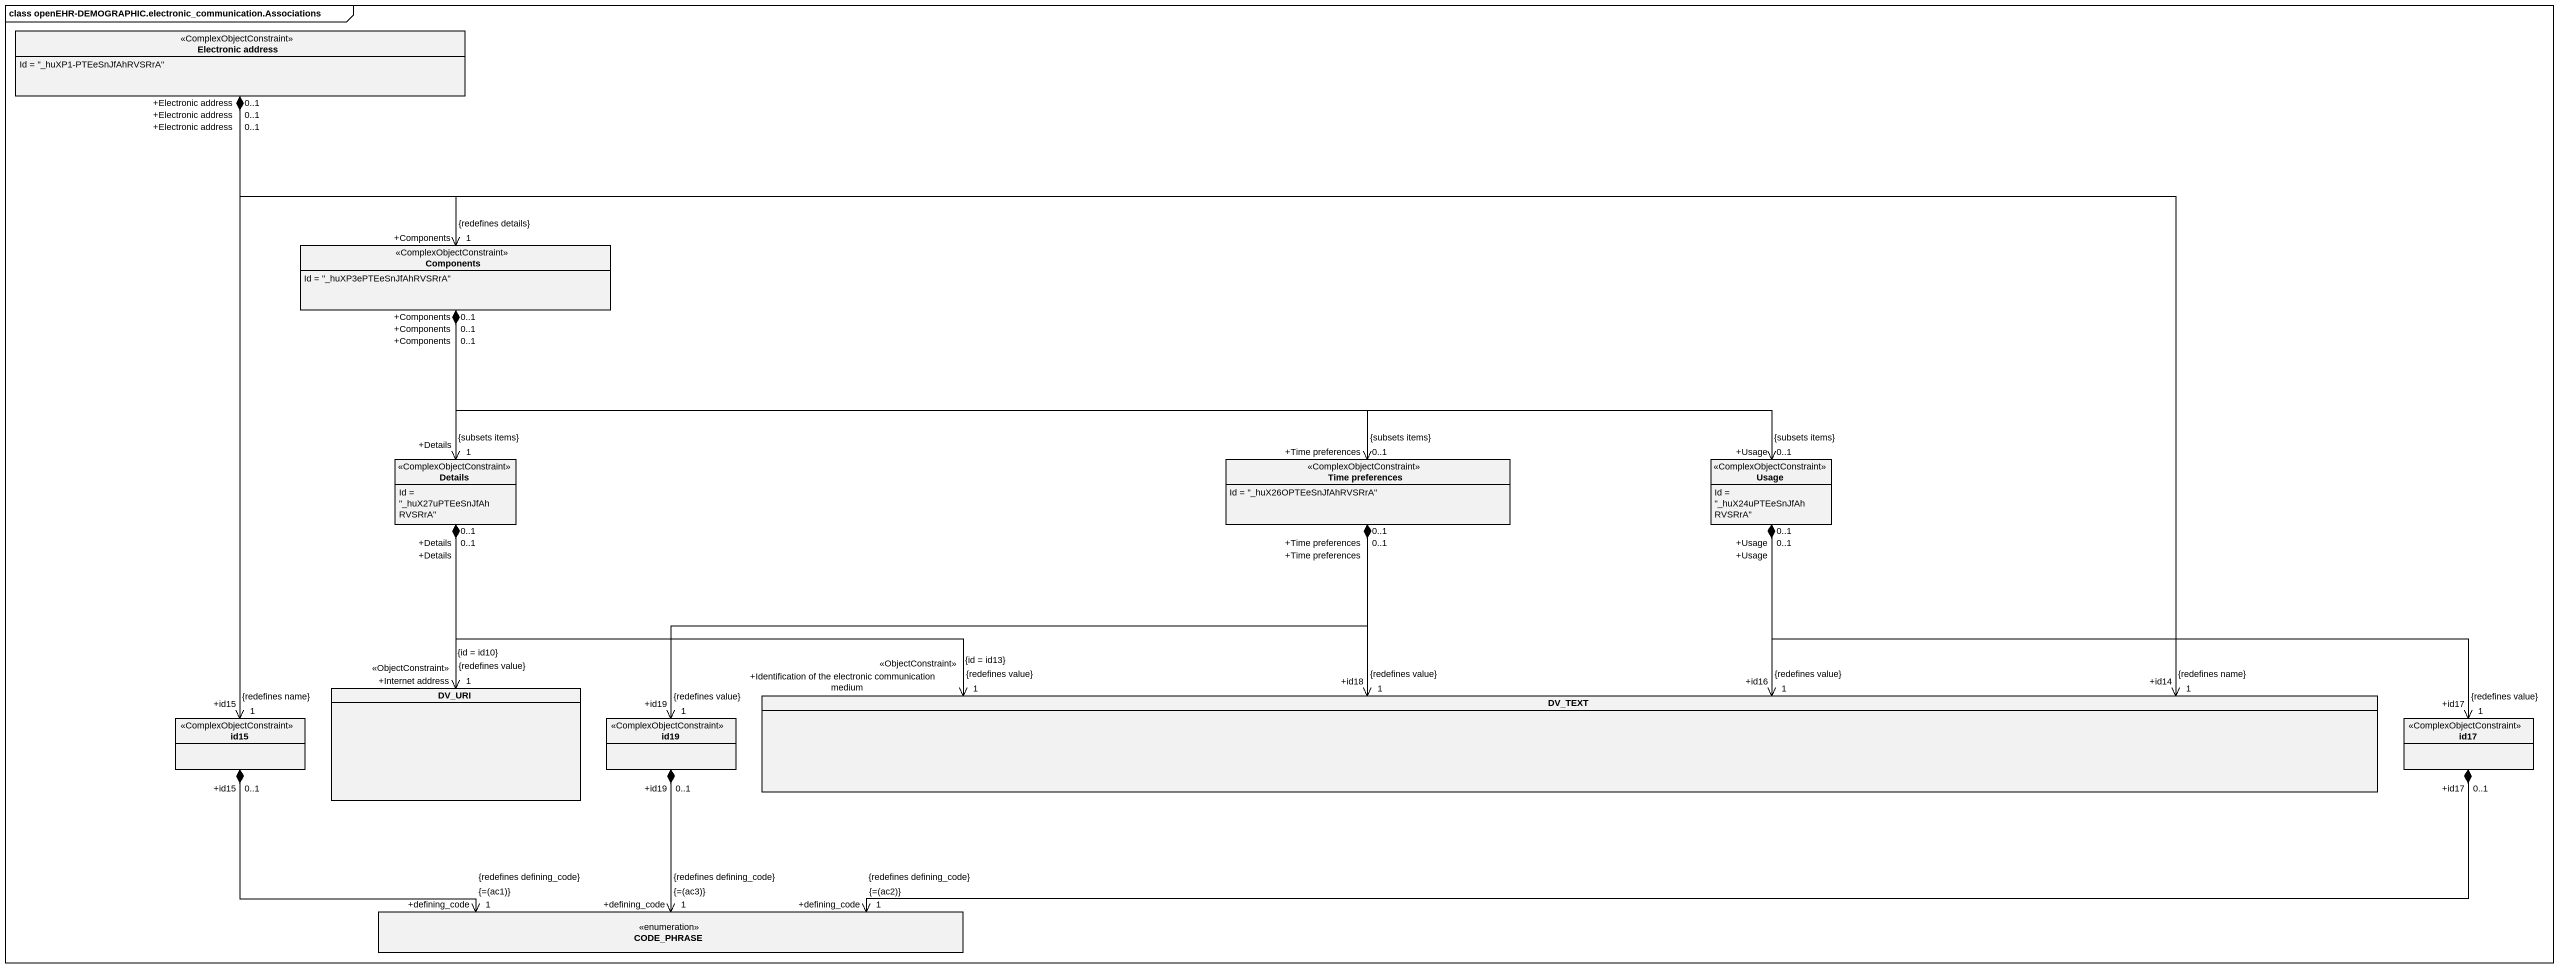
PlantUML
@startuml
mainframe class openEHR-DEMOGRAPHIC.electronic_communication.Associations
hide circle
hide empty members
class "Electronic address" as Electronic_address <<ComplexObjectConstraint>> {
  Id = "_huXP1-PTEeSnJfAhRVSRrA"
}
class Components <<ComplexObjectConstraint>> {
  Id = "_huXP3ePTEeSnJfAhRVSRrA"
}
class Details <<ComplexObjectConstraint>> {
  Id = "_huX27uPTEeSnJfAhRVSRrA"
}
class "Time preferences" as Time_preferences <<ComplexObjectConstraint>> {
  Id = "_huX26OPTEeSnJfAhRVSRrA"
}
class Usage <<ComplexObjectConstraint>> {
  Id = "_huX24uPTEeSnJfAhRVSRrA"
}
class DV_URI
class DV_TEXT
class id15 <<ComplexObjectConstraint>>
class id19 <<ComplexObjectConstraint>>
class id17 <<ComplexObjectConstraint>>
enum CODE_PHRASE
Electronic_address "+Electronic address\n0..1" *--> "+Components\n1\n{redefines details}" Components
Electronic_address "+Electronic address\n0..1" *-right-> "+id14\n1\n{redefines name}" DV_TEXT
Electronic_address "+Electronic address\n0..1" *--> "+id15\n1\n{redefines name}" id15
Components "+Components\n0..1" *--> "+Details\n1\n{subsets items}" Details
Components "+Components\n0..1" *-right-> "+Time preferences\n0..1\n{subsets items}" Time_preferences
Components "+Components\n0..1" *-right-> "+Usage\n0..1\n{subsets items}" Usage
Details "+Details\n0..1" *--> "+Internet address\n<<ObjectConstraint>>\n1\n{id = id10}\n{redefines value}" DV_URI
Details "+Details\n0..1" *-right-> "+Identification of the electronic communication medium\n<<ObjectConstraint>>\n1\n{id = id13}\n{redefines value}" DV_TEXT
Time_preferences "+Time preferences\n0..1" *--> "+id18\n1\n{redefines value}" DV_TEXT
Time_preferences "+Time preferences\n0..1" *-left-> "+id19\n1\n{redefines value}" id19
Usage "+Usage\n0..1" *--> "+id16\n1\n{redefines value}" DV_TEXT
Usage "+Usage\n0..1" *-right-> "+id17\n1\n{redefines value}" id17
id15 "+id15\n0..1" *-right-> "+defining_code\n1\n{=(ac1)}\n{redefines defining_code}" CODE_PHRASE
id19 "+id19\n0..1" *--> "+defining_code\n1\n{=(ac3)}\n{redefines defining_code}" CODE_PHRASE
id17 "+id17\n0..1" *-left-> "+defining_code\n1\n{=(ac2)}\n{redefines defining_code}" CODE_PHRASE
@enduml
